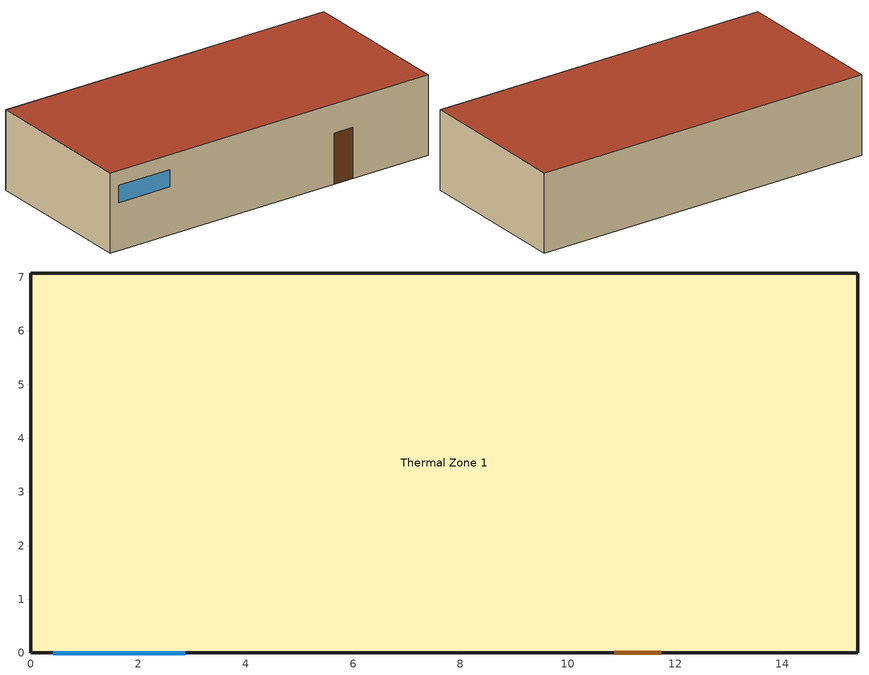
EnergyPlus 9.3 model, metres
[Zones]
Thermal Zone 1
 floor ground (ExtSlabCarpet 4in ClimateZone 1-8): 15.4,7.08 15.4,0 0,0 0,7.08 z0
 wall outside (ASHRAE 189.1-2009 ExtWall Mass ClimateZone 1): 15.4,0 15.4,7.08 0,7.08 0,0 15.4,0 z0:3.51
 window (ASHRAE 189.1-2009 ExtWindow ClimateZone 1): 0.41,0 2.87,0 z2.11:2.87
 door (Exterior Door): 10.86,0 11.74,0 z0:2.23
 roof outside (ASHRAE 189.1-2009 ExtRoof IEAD ClimateZone 1): 15.4,0 15.4,7.08 0,7.08 0,0 z3.51
[Building]
Building 1
[SizingPeriod:DesignDay] Day of Month=21; Dry-Bulb Temperature Range Modifier Type=DefaultMultipliers; Barometric Pressure {Pa}=100177; Rain Indicator=No; Snow Indicator=No; Daylight Saving Time Indicator=No
Name | Month | Day Type | Maximum Dry-Bulb Temperature {C} | Daily Dry-Bulb Temperature Range {deltaC} | Humidity Condition Type | Wetbulb or DewPoint at Maximum Dry-Bulb {C} | Wind Speed {m/s} | Wind Direction {deg} | Solar Model Indicator | Sky Clearness | ASHRAE Clear Sky Optical Depth for Beam Irradiance (taub) | ASHRAE Clear Sky Optical Depth for Diffuse Irradiance (taud) | Enthalpy at Maximum Dry-Bulb {J/kg}
PARIS_ ORLY Ann Htg 99.6% Condns DB | 1 | WinterDesignDay | -5.9 | 0 | Wetbulb | -5.9 | 3.3 | 60 | ASHRAEClearSky | 0
PARIS_ ORLY Ann Htg 99% Condns DB | 1 | WinterDesignDay | -3.8 | 0 | Wetbulb | -3.8 | 3.3 | 60 | ASHRAEClearSky | 0
PARIS_ ORLY Ann Hum_n 99.6% Condns DP=>MCDB | 1 | WinterDesignDay | -4.2 | 0 | Dewpoint | -10.8 | 3.3 | 60 | ASHRAEClearSky | 0
PARIS_ ORLY Ann Hum_n 99% Condns DP=>MCDB | 1 | WinterDesignDay | -2 | 0 | Dewpoint | -7.9 | 3.3 | 60 | ASHRAEClearSky | 0
PARIS_ ORLY Ann Htg Wind 99.6% Condns WS=>MCDB | 1 | WinterDesignDay | 9.5 | 0 | Wetbulb | 9.5 | 14.9 | 60 | ASHRAEClearSky | 0
PARIS_ ORLY Ann Htg Wind 99% Condns WS=>MCDB | 1 | WinterDesignDay | 9 | 0 | Wetbulb | 9 | 12.9 | 60 | ASHRAEClearSky | 0
PARIS_ ORLY Ann Clg .4% Condns DB=>MWB | 7 | SummerDesignDay | 30.9 | 10.1 | Wetbulb | 20.1 | 3.6 | 100 | ASHRAETau |  | 0.492 | 1.841
PARIS_ ORLY Ann Clg 1% Condns DB=>MWB | 7 | SummerDesignDay | 28.9 | 10.1 | Wetbulb | 19.5 | 3.6 | 100 | ASHRAETau |  | 0.492 | 1.841
PARIS_ ORLY Ann Clg 2% Condns DB=>MWB | 7 | SummerDesignDay | 27 | 10.1 | Wetbulb | 18.7 | 3.6 | 100 | ASHRAETau |  | 0.492 | 1.841
PARIS_ ORLY Ann Clg .4% Condns WB=>MDB | 7 | SummerDesignDay | 28.3 | 10.1 | Wetbulb | 21.4 | 3.6 | 100 | ASHRAETau |  | 0.492 | 1.841
PARIS_ ORLY Ann Clg 1% Condns WB=>MDB | 7 | SummerDesignDay | 26.7 | 10.1 | Wetbulb | 20.5 | 3.6 | 100 | ASHRAETau |  | 0.492 | 1.841
PARIS_ ORLY Ann Clg 2% Condns WB=>MDB | 7 | SummerDesignDay | 25.3 | 10.1 | Wetbulb | 19.6 | 3.6 | 100 | ASHRAETau |  | 0.492 | 1.841
PARIS_ ORLY Ann Clg .4% Condns DP=>MDB | 7 | SummerDesignDay | 23.8 | 10.1 | Dewpoint | 19.2 | 3.6 | 100 | ASHRAETau |  | 0.492 | 1.841
PARIS_ ORLY Ann Clg 1% Condns DP=>MDB | 7 | SummerDesignDay | 22.9 | 10.1 | Dewpoint | 18.2 | 3.6 | 100 | ASHRAETau |  | 0.492 | 1.841
PARIS_ ORLY Ann Clg 2% Condns DP=>MDB | 7 | SummerDesignDay | 22.2 | 10.1 | Dewpoint | 17.3 | 3.6 | 100 | ASHRAETau |  | 0.492 | 1.841
PARIS_ ORLY Ann Clg .4% Condns Enth=>MDB | 7 | SummerDesignDay | 28.4 | 10.1 | Enthalpy |  | 3.6 | 100 | ASHRAETau |  | 0.492 | 1.841 | 62600
PARIS_ ORLY Ann Clg 1% Condns Enth=>MDB | 7 | SummerDesignDay | 26.9 | 10.1 | Enthalpy |  | 3.6 | 100 | ASHRAETau |  | 0.492 | 1.841 | 59200
PARIS_ ORLY Ann Clg 2% Condns Enth=>MDB | 7 | SummerDesignDay | 25.2 | 10.1 | Enthalpy |  | 3.6 | 100 | ASHRAETau |  | 0.492 | 1.841 | 56100
[Material] Thermal Absorptance=0.9
Name | Roughness | Thickness {m} | Conductivity {W/m-K} | Density {kg/m3} | Specific Heat {J/kg-K} | Solar Absorptance | Visible Absorptance
1/2IN Gypsum | Smooth | 0.0127 | 0.16 | 784.9 | 830 | 0.4 | 0.4
1IN Stucco | Smooth | 0.0253 | 0.6918 | 1858 | 837 | 0.92 | 0.92
8IN Concrete HW | MediumRough | 0.2033 | 1.7296 | 2243 | 837 | 0.65 | 0.65
F08 Metal surface | Smooth | 0.0008 | 45.28 | 7824 | 500 | 0.7 | 0.7
I01 25mm insulation board | MediumRough | 0.0254 | 0.03 | 43 | 1210 | 0.6 | 0.6
MAT-CC05 4 HW CONCRETE | Rough | 0.1016 | 1.311 | 2240 | 836.8 | 0.85 | 0.85
Metal Decking | MediumSmooth | 0.0015 | 45.006 | 7680 | 418.4 | 0.6 | 0.6
Roof Insulation [18] | MediumRough | 0.1693 | 0.049 | 265 | 836.8 | 0.7 | 0.7
Roof Membrane | VeryRough | 0.0095 | 0.16 | 1121.29 | 1460 | 0.7 | 0.7
Wall Insulation [31] | MediumRough | 0.0337 | 0.0432 | 91 | 837 | 0.5 | 0.5
[Material:NoMass]
CP02 CARPET PAD: Roughness=Smooth; Thermal Resistance {m2-K/W}=0.1; Thermal Absorptance=0.9; Solar Absorptance=0.8; Visible Absorptance=0.8
[WindowMaterial:Glazing]
Theoretical Glass [167]: Optical Data Type=SpectralAverage; Thickness {m}=0.003; Solar Transmittance at Normal Incidence=0.2374; Front Side Solar Reflectance at Normal Incidence=0.7126; Back Side Solar Reflectance at Normal Incidence=0; Visible Transmittance at Normal Incidence=0.2512; Front Side Visible Reflectance at Normal Incidence=0.6988; Back Side Visible Reflectance at Normal Incidence=0; Infrared Transmittance at Normal Incidence=0; Front Side Infrared Hemispherical Emissivity=0.985; Back Side Infrared Hemispherical Emissivity=0.985; Conductivity {W/m-K}=2.1073; Dirt Correction Factor for Solar and Visible Transmittance=1; Solar Diffusing=No
[Construction]
ASHRAE 189.1-2009 ExtRoof IEAD ClimateZone 1: Roof Membrane, Roof Insulation [18], Metal Decking
ASHRAE 189.1-2009 ExtWall Mass ClimateZone 1: 1IN Stucco, 8IN Concrete HW, Wall Insulation [31], 1/2IN Gypsum
ASHRAE 189.1-2009 ExtWindow ClimateZone 1: Theoretical Glass [167]
Exterior Door: F08 Metal surface, I01 25mm insulation board
ExtSlabCarpet 4in ClimateZone 1-8: MAT-CC05 4 HW CONCRETE, CP02 CARPET PAD
[Zone]
Thermal Zone 1
[HVACTemplate:Zone:Unitary]
Thermal Zone 1: Template Unitary System=system 1; Template Thermostat=thermostat 1; Supply Air Maximum Flow Rate {m3/s}=autosize; Outdoor Air Method=Flow/Person; Outdoor Air Flow Rate per Person {m3/s}=0.00944; Baseboard Heating Type=None; Baseboard Heating Capacity {W}=autosize; Zone Cooling Design Supply Air Temperature Input Method=SystemSupplyAirTemperature; Zone Cooling Design Supply Air Temperature {C}=12.8; Zone Cooling Design Supply Air Temperature Difference {deltaC}=11.11; Zone Heating Design Supply Air Temperature Input Method=SystemSupplyAirTemperature; Zone Heating Design Supply Air Temperature {C}=50; Zone Heating Design Supply Air Temperature Difference {deltaC}=30
[HVACTemplate:System:UnitarySystem]
system 1: System Availability Schedule=Office Work Occ; Control Type=Load; Control Zone or Thermostat Location=Thermal Zone 1; Cooling Supply Air Flow Rate {m3/s}=autosize; Heating Supply Air Flow Rate {m3/s}=autosize; No Load Supply Air Flow Rate {m3/s}=autosize; Supply Fan Placement=BlowThrough; Supply Fan Total Efficiency=0.7; Supply Fan Delta Pressure {Pa}=600; Supply Fan Motor Efficiency=0.9; Supply Fan Motor in Air Stream Fraction=1; Cooling Coil Type=SingleSpeedDX; Number of Speeds for Cooling=1; Cooling Design Supply Air Temperature {C}=12.8; DX Cooling Coil Gross Rated Total Capacity {W}=autosize; DX Cooling Coil Gross Rated Sensible Heat Ratio=autosize; DX Cooling Coil Gross Rated COP {W/W}=3; Heating Coil Type=Gas; Number of Speeds or Stages for Heating=1; Heating Design Supply Air Temperature {C}=50; Heating Coil Gross Rated Capacity {W}=autosize; Gas Heating Coil Efficiency=0.8; Heat Pump Heating Coil Gross Rated COP {W/W}=2.75; Heat Pump Heating Minimum Outdoor Dry-Bulb Temperature {C}=-8; Heat Pump Defrost Maximum Outdoor Dry-Bulb Temperature {C}=5; Heat Pump Defrost Strategy=ReverseCycle; Heat Pump Defrost Control=Timed; Heat Pump Defrost Time Period Fraction=0.058333; Supplemental Heating or Reheat Coil Type=None; Supplemental Heating or Reheat Coil Capacity {W}=autosize; Supplemental Heating or Reheat Coil Maximum Outdoor Dry-Bulb Temperature {C}=21; Supplemental Gas Heating or Reheat Coil Efficiency=0.8; Maximum Outdoor Air Flow Rate {m3/s}=autosize; Minimum Outdoor Air Flow Rate {m3/s}=autosize; Economizer Type=NoEconomizer; Economizer Lockout=NoLockout; Heat Recovery Type=None; Sensible Heat Recovery Effectiveness=0.7; Latent Heat Recovery Effectiveness=0.65; Heat Recovery Heat Exchanger Type=Plate; Heat Recovery Frost Control Type=None; Dehumidification Control Type=None; Dehumidification Relative Humidity Setpoint {percent}=60; Humidifier Type=None; Humidifier Rated Capacity {m3/s}=0.000001; Humidifier Rated Electric Power {W}=autosize; Humidifier Relative Humidity Setpoint {percent}=30; Sizing Option=NonCoincident; Return Fan=No; Return Fan Total Efficiency=0.7; Return Fan Delta Pressure {Pa}=300; Return Fan Motor Efficiency=0.9; Return Fan Motor in Air Stream Fraction=1
[Schedule:Day:Interval]
Office Bldg Occ Default Schedule: No, 06:00, 0, 07:00, 0.1, 08:00, 0.2, 12:00, 0.85, 13:00, 0.5, 17:00, 0.85, 18:00, 0.7, 20:00, 0.4, 22:00, 0.1, 24:00, 0.05
Office Bldg Occ Rule 1 Day Schedule; Office Bldg Occ Winter Design Day: No, 24:00, 0
Office Bldg Occ Rule 2 Day Schedule: No, 06:00, 0, 08:00, 0.1, 14:00, 0.4, 17:00, 0.1, 24:00, 0
Office Bldg Occ Summer Design Day: No, 06:00, 0, 22:00, 1, 24:00, 0.05
[Schedule:Week:Daily]
Office Work Occ Week Rule - Jan1-Jan3: Office Bldg Occ Default Schedule, Office Bldg Occ Default Schedule, Office Bldg Occ Default Schedule, Office Bldg Occ Default Schedule, Office Bldg Occ Default Schedule, Office Bldg Occ Default Schedule, Office Bldg Occ Rule 2 Day Schedule, Office Bldg Occ Default Schedule, Office Bldg Occ Summer Design Day, Office Bldg Occ Winter Design Day, Office Bldg Occ Default Schedule, Office Bldg Occ Default Schedule
Office Work Occ Week Rule - Jan4-Dec31: Office Bldg Occ Rule 1 Day Schedule, Office Bldg Occ Default Schedule, Office Bldg Occ Default Schedule, Office Bldg Occ Default Schedule, Office Bldg Occ Default Schedule, Office Bldg Occ Default Schedule, Office Bldg Occ Rule 2 Day Schedule, Office Bldg Occ Default Schedule, Office Bldg Occ Summer Design Day, Office Bldg Occ Winter Design Day, Office Bldg Occ Default Schedule, Office Bldg Occ Default Schedule
[Schedule:Year]
Office Work Occ: Office Work Occ Week Rule - Jan1-Jan3, 1, 1, 1, 3, Office Work Occ Week Rule - Jan4-Dec31, 1, 4, 12, 31
